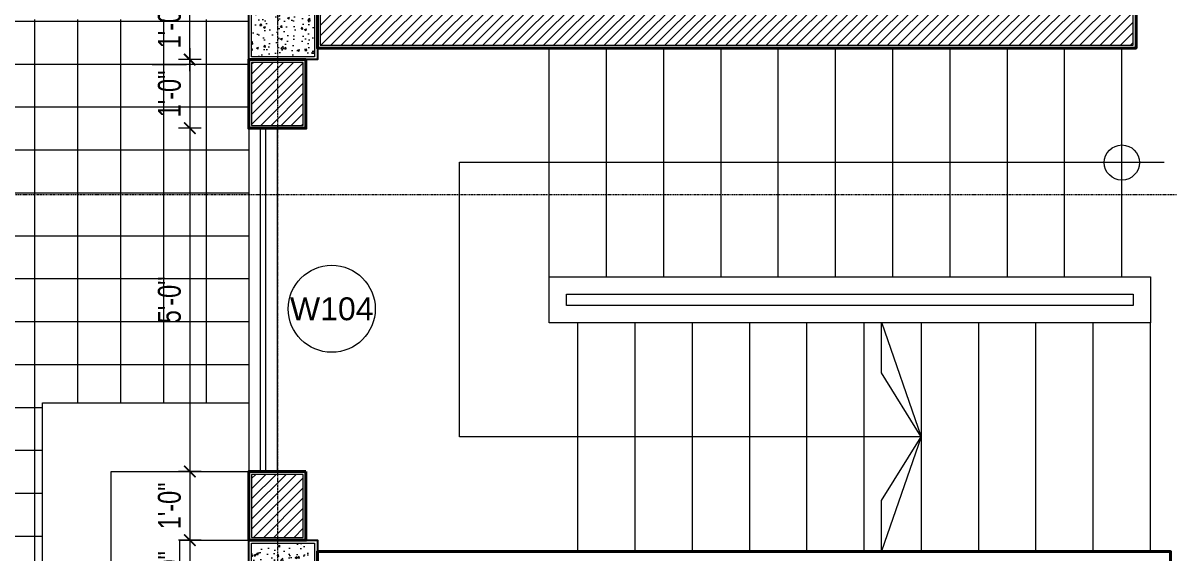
# Model space of a CAD drawing. Header units: inches. Extents: x 985 to 11353, y 526 to 2181.
# Drawn here: x 6573.3 to 6773.4, y 1712 to 1804.7 of the extents above; entities that cross this region are included whole.
import ezdxf
from ezdxf.enums import TextEntityAlignment as Align

# ---------------------------------------------------------------- set-up
doc = ezdxf.new("R2010")
doc.units = ezdxf.units.IN
doc.header["$MEASUREMENT"] = 0
doc.linetypes.add('ACAD_ISO12W100', pattern=[21, 12, -3, 0, -3, 0, -3])
doc.linetypes.add('PHANTOMX2', pattern=[5, 2.5, -0.5, 0.5, -0.5, 0.5, -0.5])
for name, color, linetype, lineweight in [('COLUMN', 1, 'Continuous', 25), ('Dimension', 22, 'Continuous', 13), ('Elevation Marker', 252, 'Continuous', 15), ('Glass', 5, 'Continuous', 9), ('grid', 9, 'Continuous', 13), ('HACTH', 8, 'Continuous', 9), ('I-DOOR-IDEN-N', 7, 'Continuous', 15), ('MARKER', 171, 'Continuous', 15), ('Plaster Line', 5, 'Continuous', 15), ('railing', 232, 'Continuous', 15), ('Stair', 86, 'Continuous', 18), ('wall 05', 3, 'Continuous', 40), ('WINDOW', 140, 'Continuous', 9)]:
    doc.layers.add(name, color=color, linetype=linetype, lineweight=lineweight)
doc.styles.add('Arial', font='arial.ttf')
doc.styles.add('Swiss721', font='swisscl.ttf')
doc.dimstyles.new('DIM08', dxfattribs={"dimtxt": 8, "dimasz": 4, "dimexe": 4, "dimexo": 0, "dimgap": 3, "dimtad": 1, "dimdec": 1, "dimzin": 3, "dimdsep": 46, "dimlunit": 4, "dimtxsty": 'Swiss721', "dimblk": 'ARCHTICK', "dimcen": 0, "dimdle": 4, "dimclrd": 256, "dimclre": 256, "dimclrt": 256, "dimadec": 0, "dimazin": 0, "dimtfac": 1, "dimtdec": 1, "dimtofl": 0, "dimtmove": 0, "dimatfit": 3, "dimldrblk": 'ARCHTICK', "dimfxl": 4, "dimfxlon": 1, "dimtfill": 1, "dimtolj": 1, "dimtzin": 0, "dimlwd": 9, "dimlwe": 9, "dimarcsym": 0})
pattern_1 = [(45, (-115482.1609, -169903.1285), (-0.8838834765, 0.8838834765), [])]

# ---------------------------------------------------------------- blocks, each defined once
blk = doc.blocks.new('C 12X12')
at = {"layer": 'HACTH'}
h = blk.add_hatch(dxfattribs=at)
h.set_pattern_fill('AR-CONC', color=256, scale=0.5, style=0)
h.set_pattern_definition([(50, (0, 0), (3.58630091, -0.313760675), [0.375, -4.125]), (355, (0, 0), (-0.69375667, 3.76096067), [0.3, -3.3]), (100.4514, (0.299, -0.026), (2.89254691, 3.44719771), [0.31870095, -3.50571056]), (46.1842, (0, 1), (5.33620524, -0.82759507), [0.5625, -6.1875]), (96.6356, (0.4447, 0.931), (4.67331353, 4.87058935), [0.47805144, -5.258565]), (351.1842, (0, 1), (4.67330973, 4.870593), [0.45, -4.95]), (21, (0.5, 0.75), (2.98453526, -2.01309445), [0.375, -4.125]), (326, (0.5, 0.75), (1.21657666, 3.62575023), [0.3, -3.3]), (71.4514, (0.7487, 0.5822), (4.20111314, 1.61265248), [0.31870095, -3.50571056]), (37.5, (0, 0), (0.060799277, 1.66446927), [0, -3.26, 0, -3.35, 0, -3.3125]), (7.5, (0, 0), (1.315347687, 1.97205856), [0, -1.91, 0, -3.185, 0, -1.2625]), (327.5, (-1.115, 0), (2.66911218, -0.112774359), [0, -1.25, 0, -3.9, 0, -5.175]), (317.5, (-1.615, 0), (2.915930847, 0.50052491), [0, -1.625, 0, -2.59, 0, -3.675])])
h.paths.add_polyline_path([(88279, -6819.5), (88279, -6808.5), (88268, -6808.5), (88268, -6819.5)])
at = {"layer": 'COLUMN'}
blk.add_lwpolyline([(88267.5, -6808), (88279.5, -6808), (88279.5, -6820), (88267.5, -6820)], close=True, dxfattribs=at)
at = {"layer": 'Plaster Line'}
blk.add_lwpolyline([(88268, -6808.5), (88279, -6808.5), (88279, -6819.5), (88268, -6819.5)], close=True, dxfattribs=at)
blk = doc.blocks.new('_ArchTick')
at = {"color": 0, "linetype": 'ByBlock', "const_width": 0.15}
blk.add_lwpolyline([(-0.5, -0.5), (0.5, 0.5)], dxfattribs=at)
blk = doc.blocks.new('*D241')
at = {"layer": 'Defpoints', "color": 0, "transparency": 16777216}
for p in [(6612.69, 1810.28), (6612.69, 1798.28)]:
    blk.add_point(p, dxfattribs=at)
at = {"layer": 'Dimension', "lineweight": 9, "transparency": 16777216}
for p, q in [((6602.4, 1796.28), (6602.4, 1812.28)), ((6604.4, 1810.28), (6600.4, 1810.28)), ((6604.4, 1798.28), (6600.4, 1798.28))]:
    blk.add_line(p, q, dxfattribs=at)
at = {"layer": 'Dimension', "lineweight": 9, "transparency": 16777216, "xscale": 2, "yscale": 2, "zscale": 2}
for p, rotation in [((6602.4, 1810.28), 90), ((6602.4, 1798.28), 270)]:
    blk.add_blockref('_ArchTick', p, dxfattribs=dict(at, rotation=rotation))
at = {"layer": 'Dimension', "transparency": 16777216, "insert": (6598.85, 1804.33), "char_height": 4, "attachment_point": 5, "rotation": 90, "style": 'Swiss721', "bg_fill": 3, "box_fill_scale": 1.25, "bg_fill_color": 256, "bg_fill_true_color": 13158600, "bg_fill_transparency": 0}
blk.add_mtext('\\A1;1\'-0"', dxfattribs=at)
at = {"layer": 'Defpoints', "color": 0, "transparency": 16777216}
blk.add_point((6602.4, 1810.28), dxfattribs=at)
blk = doc.blocks.new('*D242')
at = {"layer": 'Defpoints', "color": 0, "transparency": 16777216}
for p in [(6612.69, 1798.28), (6612.69, 1786.29)]:
    blk.add_point(p, dxfattribs=at)
at = {"layer": 'Dimension', "lineweight": 9, "transparency": 16777216}
for p, q in [((6602.4, 1800.28), (6602.4, 1784.29)), ((6604.4, 1798.28), (6600.4, 1798.28)), ((6604.4, 1786.29), (6600.4, 1786.29))]:
    blk.add_line(p, q, dxfattribs=at)
at = {"layer": 'Dimension', "lineweight": 9, "transparency": 16777216, "xscale": 2, "yscale": 2, "zscale": 2}
for p, rotation in [((6602.4, 1798.28), 90), ((6602.4, 1786.29), 270)]:
    blk.add_blockref('_ArchTick', p, dxfattribs=dict(at, rotation=rotation))
at = {"layer": 'Dimension', "transparency": 16777216, "insert": (6598.85, 1792.28), "char_height": 4, "attachment_point": 5, "rotation": 90, "style": 'Swiss721', "bg_fill": 3, "box_fill_scale": 1.25, "bg_fill_color": 256, "bg_fill_true_color": 13158600, "bg_fill_transparency": 0}
blk.add_mtext('\\A1;1\'-0"', dxfattribs=at)
at = {"layer": 'Defpoints', "color": 0, "transparency": 16777216}
blk.add_point((6602.4, 1786.29), dxfattribs=at)
blk = doc.blocks.new('*D243')
at = {"layer": 'Defpoints', "color": 0, "transparency": 16777216}
for p in [(6612.69, 1786.29), (6602.4, 1726.29), (6612.69, 1726.29)]:
    blk.add_point(p, dxfattribs=at)
at = {"layer": 'Dimension', "lineweight": 9, "transparency": 16777216}
for p, q in [((6602.4, 1788.29), (6602.4, 1724.29)), ((6604.4, 1786.29), (6600.4, 1786.29)), ((6604.4, 1726.29), (6600.4, 1726.29))]:
    blk.add_line(p, q, dxfattribs=at)
at = {"layer": 'Dimension', "lineweight": 9, "transparency": 16777216, "xscale": 2, "yscale": 2, "zscale": 2}
for p, rotation in [((6602.4, 1786.29), 90), ((6602.4, 1726.29), 270)]:
    blk.add_blockref('_ArchTick', p, dxfattribs=dict(at, rotation=rotation))
at = {"layer": 'Dimension', "transparency": 16777216, "insert": (6598.85, 1756.29), "char_height": 4, "attachment_point": 5, "rotation": 90, "style": 'Swiss721', "bg_fill": 3, "box_fill_scale": 1.25, "bg_fill_color": 256, "bg_fill_true_color": 13158600, "bg_fill_transparency": 0}
blk.add_mtext('\\A1;5\'-0"', dxfattribs=at)
blk = doc.blocks.new('*D244')
at = {"layer": 'Defpoints', "color": 0, "transparency": 16777216}
for p in [(6612.69, 1726.29), (6612.69, 1714.29)]:
    blk.add_point(p, dxfattribs=at)
at = {"layer": 'Dimension', "lineweight": 9, "transparency": 16777216}
for p, q in [((6602.4, 1728.29), (6602.4, 1712.29)), ((6604.4, 1726.29), (6600.4, 1726.29)), ((6604.4, 1714.29), (6600.4, 1714.29))]:
    blk.add_line(p, q, dxfattribs=at)
at = {"layer": 'Dimension', "lineweight": 9, "transparency": 16777216, "xscale": 2, "yscale": 2, "zscale": 2}
for p, rotation in [((6602.4, 1726.29), 90), ((6602.4, 1714.29), 270)]:
    blk.add_blockref('_ArchTick', p, dxfattribs=dict(at, rotation=rotation))
at = {"layer": 'Dimension', "transparency": 16777216, "insert": (6598.85, 1720.29), "char_height": 4, "attachment_point": 5, "rotation": 90, "style": 'Swiss721', "bg_fill": 3, "box_fill_scale": 1.25, "bg_fill_color": 256, "bg_fill_true_color": 13158600, "bg_fill_transparency": 0}
blk.add_mtext('\\A1;1\'-0"', dxfattribs=at)
at = {"layer": 'Defpoints', "color": 0, "transparency": 16777216}
blk.add_point((6602.4, 1714.29), dxfattribs=at)
blk = doc.blocks.new('*D245')
at = {"layer": 'Defpoints', "color": 0, "transparency": 16777216}
for p in [(6612.69, 1714.29), (6612.69, 1702.29)]:
    blk.add_point(p, dxfattribs=at)
at = {"layer": 'Dimension', "lineweight": 9, "transparency": 16777216}
for p, q in [((6602.4, 1716.29), (6602.4, 1700.29)), ((6604.4, 1714.29), (6600.4, 1714.29)), ((6604.4, 1702.29), (6600.4, 1702.29))]:
    blk.add_line(p, q, dxfattribs=at)
at = {"layer": 'Dimension', "lineweight": 9, "transparency": 16777216, "xscale": 2, "yscale": 2, "zscale": 2}
for p, rotation in [((6602.4, 1714.29), 90), ((6602.4, 1702.29), 270)]:
    blk.add_blockref('_ArchTick', p, dxfattribs=dict(at, rotation=rotation))
at = {"layer": 'Dimension', "transparency": 16777216, "insert": (6598.85, 1708.29), "char_height": 4, "attachment_point": 5, "rotation": 90, "style": 'Swiss721', "bg_fill": 3, "box_fill_scale": 1.25, "bg_fill_color": 256, "bg_fill_true_color": 13158600, "bg_fill_transparency": 0}
blk.add_mtext('\\A1;1\'-0"', dxfattribs=at)
at = {"layer": 'Defpoints', "color": 0, "transparency": 16777216}
blk.add_point((6602.4, 1702.29), dxfattribs=at)
blk = doc.blocks.new('wall&door')
at = {"color": 0, "linetype": 'ByBlock', "lineweight": -2}
blk.add_circle((0, 0), 3.039, dxfattribs=at)
at = {"color": 0, "linetype": 'ByBlock', "lineweight": -2, "ltscale": 25.4, "style": 'Arial'}
blk.add_attdef('PT1', text='', height=1.6, dxfattribs=at).set_placement((0, 0), align=Align.MIDDLE_CENTER)

msp = doc.modelspace()

# ---------------------------------------------------------------- hatches: boundary and pattern name
at = {"layer": 'HACTH'}
h = msp.add_hatch(dxfattribs=at)
h.set_pattern_fill('ANSI31', color=256, scale=10, style=0)
h.set_pattern_definition(pattern_1)
h.paths.add_polyline_path([(6767.19, 1800.79), (6767.19, 1809.78), (6625.19, 1809.78), (6625.19, 1800.79)])
h = msp.add_hatch(dxfattribs=at)
h.set_pattern_fill('ANSI31', color=256, scale=10, style=0)
h.set_pattern_definition(pattern_1)
h.paths.add_polyline_path([(6613.19, 1786.79), (6622.19, 1786.79), (6622.19, 1797.78), (6613.19, 1797.78)])
h = msp.add_hatch(dxfattribs=at)
h.set_pattern_fill('ANSI31', color=256, scale=10, style=0)
h.set_pattern_definition(pattern_1)
h.paths.add_polyline_path([(6622.19, 1725.79), (6613.19, 1725.79), (6613.19, 1714.79), (6622.19, 1714.79)])

# ---------------------------------------------------------------- linework, layer by layer
at = {"layer": 'Glass', "ltscale": 10}
msp.add_lwpolyline([(6614.69, 1726.29), (6615.69, 1726.29), (6615.69, 1786.29), (6614.69, 1786.29)], close=True, dxfattribs=at)
at = {"layer": 'grid', "linetype": 'PHANTOMX2', "ltscale": 0.2}
msp.add_line((6617.69, 1897.99), (6617.69, 1391.54), dxfattribs=at)
at = {"layer": 'MARKER'}
msp.add_lwpolyline([(6730.13, 1732.38), (6723.24, 1743.56), (6723.24, 1752.38), (6730.13, 1732.38), (6723.24, 1712.38), (6723.24, 1721.2), (6730.13, 1732.38), (6649.48, 1732.38), (6649.48, 1780.38), (6772.57, 1780.38)], dxfattribs=at)
msp.add_circle((6765.19, 1780.29), 3.07, dxfattribs=at)
at = {"layer": 'Plaster Line'}
for points in [[(6767.19, 1809.78), (6625.19, 1809.78), (6625.19, 1800.79), (6767.19, 1800.79)], [(6622.19, 1797.78), (6613.19, 1797.78), (6613.19, 1786.79), (6622.19, 1786.79)], [(6622.19, 1725.79), (6613.19, 1725.79), (6613.19, 1714.79), (6622.19, 1714.79)]]:
    msp.add_lwpolyline(points, close=True, dxfattribs=at)
at = {"layer": 'railing'}
for points in [[(6665.19, 1760.29), (6770.19, 1760.29), (6770.19, 1752.29), (6665.19, 1752.29)], [(6668.19, 1757.29), (6767.19, 1757.29), (6767.19, 1755.29), (6668.19, 1755.29)]]:
    msp.add_lwpolyline(points, close=True, dxfattribs=at)
at = {"layer": 'Stair'}
for p, q in [((6665.19, 1760.29), (6665.19, 1800.29)), ((6675.19, 1760.29), (6675.19, 1800.29)), ((6685.19, 1760.29), (6685.19, 1800.29)), ((6695.19, 1760.29), (6695.19, 1800.29)), ((6705.19, 1760.29), (6705.19, 1800.29)), ((6715.19, 1760.29), (6715.19, 1800.29)), ((6725.19, 1760.29), (6725.19, 1800.29)), ((6735.19, 1760.29), (6735.19, 1800.29)), ((6745.19, 1760.29), (6745.19, 1800.29)), ((6755.19, 1760.29), (6755.19, 1800.29)), ((6765.19, 1760.29), (6765.19, 1800.29)), ((6670.19, 1712.29), (6670.19, 1752.29)), ((6680.19, 1712.29), (6680.19, 1752.29)), ((6690.19, 1712.29), (6690.19, 1752.29)), ((6700.19, 1712.29), (6700.19, 1752.29)), ((6710.19, 1712.29), (6710.19, 1752.29)), ((6720.19, 1712.29), (6720.19, 1752.29)), ((6730.19, 1712.29), (6730.19, 1752.29)), ((6740.19, 1712.29), (6740.19, 1752.29)), ((6750.19, 1712.29), (6750.19, 1752.29)), ((6760.19, 1712.29), (6760.19, 1752.29)), ((6770.19, 1712.29), (6770.19, 1752.29))]:
    msp.add_line(p, q, dxfattribs=at)
at = {"layer": 'wall 05'}
for points in [[(6767.69, 1810.28), (6624.69, 1810.28), (6624.69, 1800.29), (6767.69, 1800.29)], [(6622.69, 1798.28), (6612.69, 1798.28), (6612.69, 1786.29), (6622.69, 1786.29)], [(6622.69, 1726.29), (6612.69, 1726.29), (6612.69, 1714.29), (6622.69, 1714.29)]]:
    msp.add_lwpolyline(points, close=True, dxfattribs=at)
msp.add_lwpolyline([(6698.69, 1656.28), (6698.69, 1606.28), (6624.69, 1606.28), (6624.69, 1601.28), (6703.69, 1601.28), (6703.69, 1606.28), (6703.69, 1606.28), (6703.69, 1702.29), (6773.69, 1702.29), (6773.69, 1712.29), (6624.69, 1712.29), (6624.69, 1702.29), (6698.69, 1702.29), (6698.69, 1661.28)], dxfattribs=at)
at = {"layer": 'WINDOW', "ltscale": 10}
msp.add_lwpolyline([(6612.69, 1726.29), (6617.69, 1726.29), (6617.69, 1786.29), (6612.69, 1786.29)], close=True, dxfattribs=at)
msp.add_lwpolyline([(6617.69, 1726.29), (6617.69, 1786.29)], dxfattribs=at)

# ---------------------------------------------------------------- block references
at = {"layer": 'HACTH'}
for p in [(-81654.81, 8618.28), (-81654.81, 8522.29)]:
    msp.add_blockref('C 12X12', p, dxfattribs=at)
at = {"layer": 'I-DOOR-IDEN-N'}
ref = msp.add_blockref('wall&door', (6627.19, 1754.73), dxfattribs=dict(at, xscale=2.5, yscale=2.5, zscale=2.5))
ref.add_attrib('PT1', 'W104', dxfattribs={"layer": '0', "color": 7, "linetype": 'ByBlock', "lineweight": -2, "ltscale": 25.4, "height": 4, "style": 'Arial'}).set_placement((6627.19, 1754.73), align=Align.MIDDLE_CENTER)

# ---------------------------------------------------------------- next in the draw order: dimensions: what is measured, and where the dimension line sits
at = {"layer": 'Dimension'}
dim = msp.add_linear_dim(base=(6602.4, 1810.28), p1=(6612.69, 1798.28), p2=(6612.69, 1810.28), angle=90, dimstyle='DIM08', override={"dimscale": 0.5, "dimarcsym": 2}, dxfattribs=at)
dim.commit()
dim.dimension.update_dxf_attribs({"geometry": '*D241', "text_midpoint": (6602.4, 1804.33), "dimtype": 160})

# ---------------------------------------------------------------- next in the draw order: dimensions: what is measured, and where the dimension line sits
dim = msp.add_linear_dim(base=(6602.4, 1786.29), p1=(6612.69, 1798.28), p2=(6612.69, 1786.29), angle=90, dimstyle='DIM08', override={"dimscale": 0.5, "dimarcsym": 2}, dxfattribs=at)
dim.commit()
dim.dimension.update_dxf_attribs({"geometry": '*D242', "text_midpoint": (6598.85, 1792.28)})

# ---------------------------------------------------------------- next in the draw order: dimensions: what is measured, and where the dimension line sits
dim = msp.add_linear_dim(base=(6602.4, 1726.29), p1=(6612.69, 1786.29), p2=(6612.69, 1726.29), angle=90, dimstyle='DIM08', override={"dimscale": 0.5, "dimarcsym": 2}, dxfattribs=at)
dim.commit()
dim.dimension.update_dxf_attribs({"geometry": '*D243', "text_midpoint": (6598.85, 1756.29)})

# ---------------------------------------------------------------- next in the draw order: linework, layer by layer
at = {"layer": 'Elevation Marker', "linetype": 'ACAD_ISO12W100', "ltscale": 0.02}
msp.add_line((7278.21, 1774.64), (6525.49, 1774.64), dxfattribs=at)

# ---------------------------------------------------------------- next in the draw order: dimensions: what is measured, and where the dimension line sits
at = {"layer": 'Dimension'}
dim = msp.add_linear_dim(base=(6602.4, 1714.29), p1=(6612.69, 1726.29), p2=(6612.69, 1714.29), angle=90, dimstyle='DIM08', override={"dimscale": 0.5, "dimarcsym": 2}, dxfattribs=at)
dim.commit()
dim.dimension.update_dxf_attribs({"geometry": '*D244', "text_midpoint": (6598.85, 1720.29)})

# ---------------------------------------------------------------- next in the draw order: dimensions: what is measured, and where the dimension line sits
dim = msp.add_linear_dim(base=(6602.4, 1702.29), p1=(6612.69, 1714.29), p2=(6612.69, 1702.29), angle=90, dimstyle='DIM08', override={"dimscale": 0.5, "dimarcsym": 2}, dxfattribs=at)
dim.commit()
dim.dimension.update_dxf_attribs({"geometry": '*D245', "text_midpoint": (6598.85, 1708.29)})

# ---------------------------------------------------------------- next in the draw order: hatches: boundary and pattern name
at = {"layer": 'HACTH', "ltscale": 10}
h = msp.add_hatch(dxfattribs=at)
h.set_pattern_fill('ANSI37', color=256, scale=60, angle=45, style=0)
h.set_pattern_definition([(90, (-132002.168, -169930.0044), (-7.5, 1e-15), []), (180, (-132002.168, -169930.0044), (-1e-15, -7.5), [])])
h.paths.add_polyline_path([(7276.7, 1865.29), (7221.69, 1865.29), (6552.69, 1865.29), (6552.69, 1810.28), (6612.69, 1810.28), (6624.69, 1810.28), (6731.69, 1810.28), (6731.69, 1846.29), (6875.69, 1846.29), (6875.69, 1810.28), (6881.69, 1810.28), (6881.69, 1828.28), (6951.69, 1828.28), (6951.69, 1810.28), (6975.69, 1810.28), (6975.69, 1828.28), (7045.69, 1828.28), (7045.69, 1810.28), (7055.69, 1810.28), (7110.69, 1810.28), (7110.69, 1828.28), (7180.69, 1828.28), (7180.69, 1810.28), (7209.69, 1810.28), (7221.69, 1810.28), (7221.69, 1798.28), (7221.69, 1791.28), (7239.69, 1791.28), (7239.69, 1721.28), (7221.69, 1721.28), (7221.69, 1695.28), (7239.69, 1695.28), (7239.69, 1630.28), (7257.7, 1630.28), (7257.7, 1530.28), (7221.69, 1530.28), (7221.69, 1516.28), (7221.69, 1456.28), (7276.7, 1456.28)])
h.paths.add_polyline_path([(6612.69, 1791.29), (6612.69, 1798.28), (6612.69, 1805.28), (6552.69, 1805.28), (6552.69, 1606.28), (6612.69, 1606.28), (6612.69, 1636.29), (6594.69, 1636.29), (6576.68, 1636.29), (6576.68, 1738.29), (6612.69, 1738.29)], flags=17)

# ---------------------------------------------------------------- next in the draw order: linework, layer by layer
at = {"layer": 'Stair', "linetype": 'Continuous', "ltscale": 10}
for points in [[(6612.68, 1636.29), (6576.68, 1636.29), (6576.68, 1738.29), (6612.69, 1738.29)], [(6612.68, 1648.29), (6588.68, 1648.29), (6588.68, 1726.29), (6612.69, 1726.29)], [(6612.68, 1660.29), (6612.68, 1660.29), (6600.68, 1660.29), (6600.68, 1714.29), (6600.68, 1714.29), (6612.69, 1714.29)]]:
    msp.add_lwpolyline(points, dxfattribs=at)

doc.saveas('drawing.dxf')
